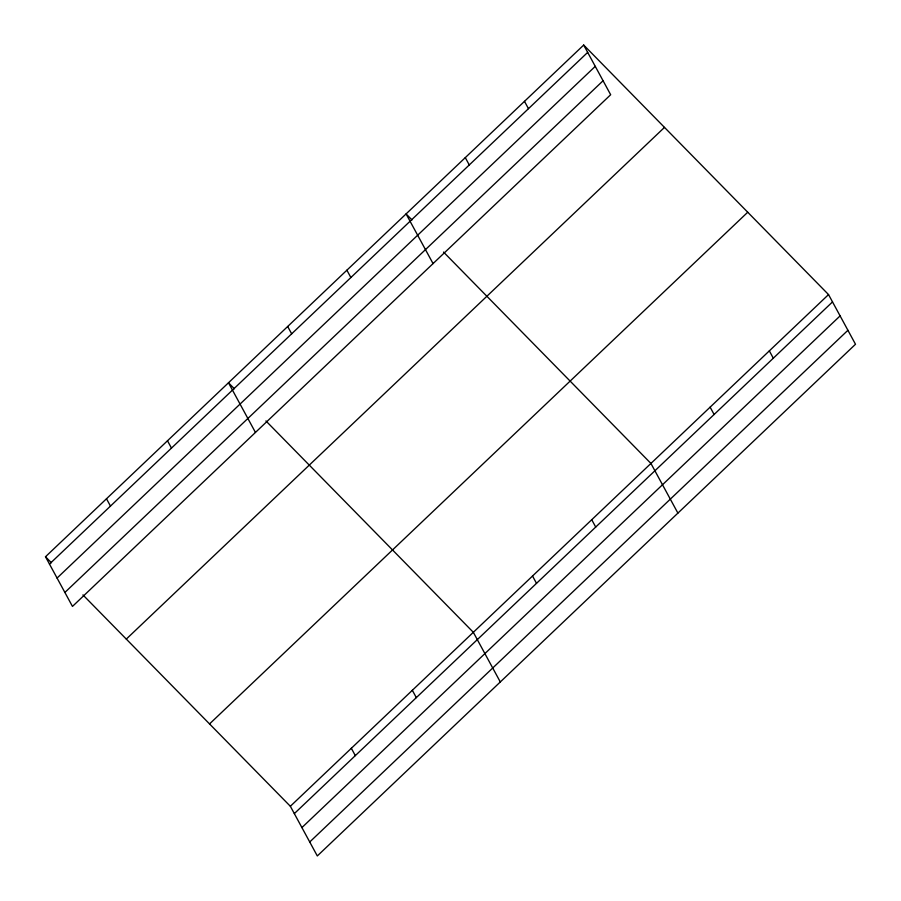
<?xml version="1.0" encoding="UTF-8"?>
<svg xmlns="http://www.w3.org/2000/svg" width="901" height="901" viewBox="0 0 901 901"><rect width="100%" height="100%" fill="white"/><g stroke="black" fill="none" stroke-linecap="round" stroke-linejoin="round"><path stroke-width="1.35" d="M583.69 45.05L610.664 94.729L72.463 606.418L45.5 556.75L583.69 45.05L828.537 294.582L855.5 344.25L317.31 855.95L290.347 806.271L82.937 594.908M49.476 564.082L587.677 52.393M57.067 578.059L595.257 66.359M64.883 592.453L603.073 80.752M126.298 639.091L664.487 127.39M209.539 723.931L747.729 212.231M290.347 806.271L828.537 294.582M294.323 813.614L832.513 301.914M301.914 827.58L840.104 315.891M309.73 841.985L847.92 330.284M411.994 219.934L406.081 213.909L433.054 263.588M443.529 252.066L650.927 463.441L677.901 513.108M234.395 388.793L228.482 382.767L255.456 432.446M265.93 420.936L473.329 632.299L500.303 681.967M45.5 556.75L51.413 562.776M769.33 350.861L773.317 358.204M710.134 407.151L714.11 414.494M524.483 101.34L528.47 108.672M465.288 157.619L469.275 164.962M591.732 519.731L595.719 527.062M532.525 576.009L536.512 583.352M346.885 270.199L350.872 277.531M287.678 326.489L291.665 333.82M412.331 690.29L416.318 697.633M351.334 748.28L355.321 755.624M167.485 440.758L171.472 448.101M106.487 498.76L110.474 506.092"/></g></svg>
